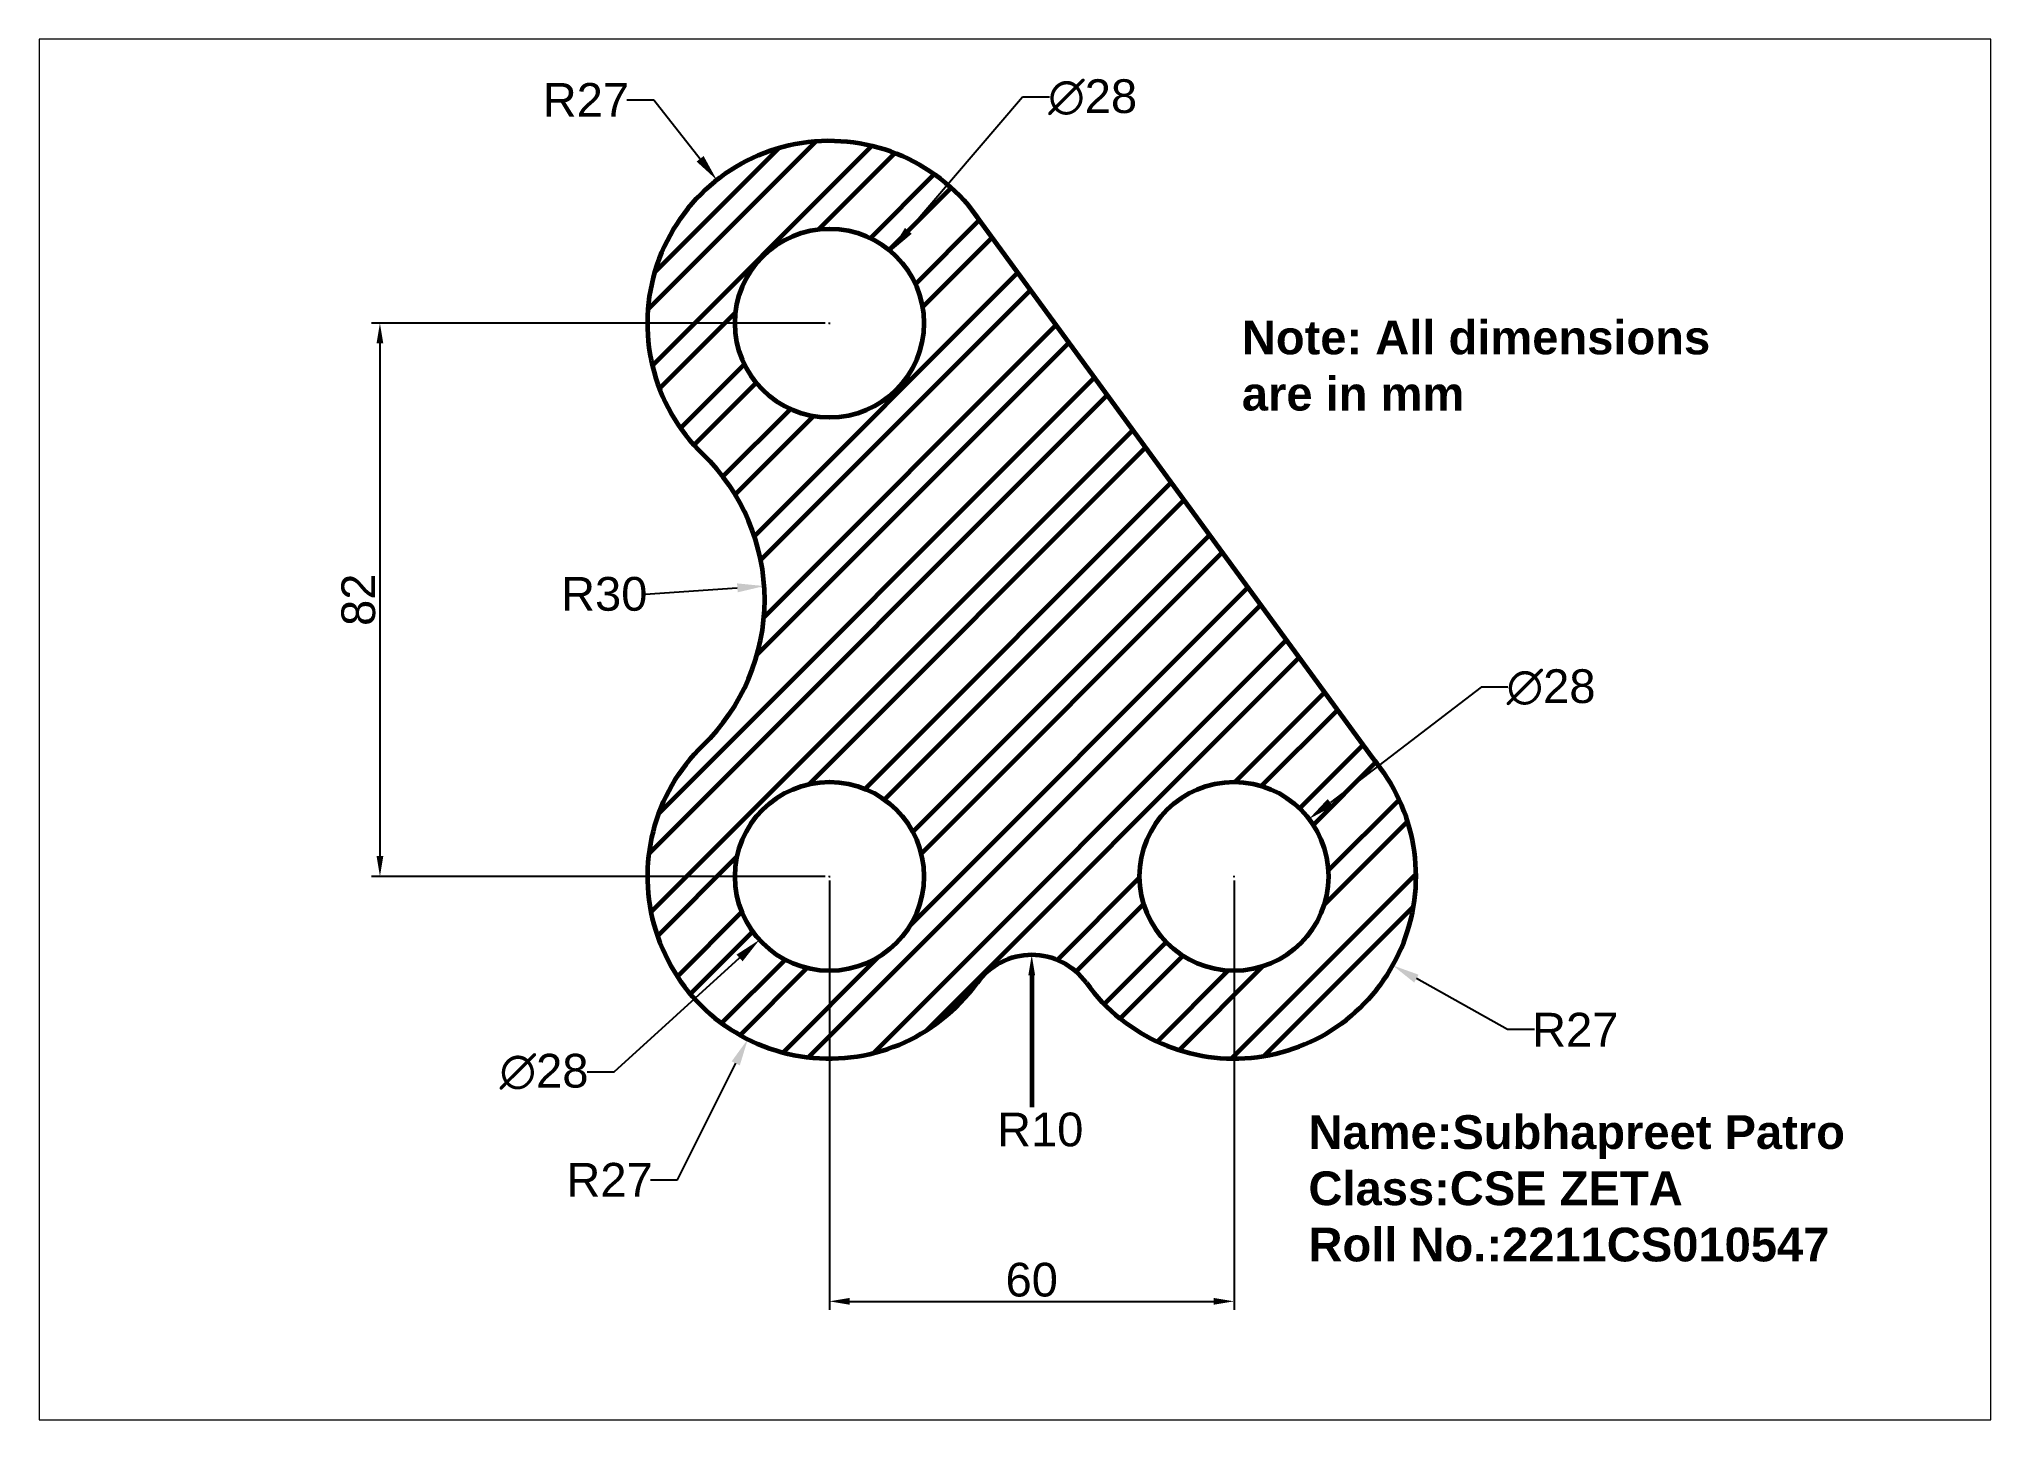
# Paper-space layout 'Layout1' of a CAD drawing. Header units: millimetres. Extents: x 30 to 267, y 21 to 189.
# The model-space entities are those that its viewports show. They can reach past a viewport. Long polylines and large blocks are cut down to what shows.
import ezdxf

# ---------------------------------------------------------------- set-up
doc = ezdxf.new("R2010")
doc.units = ezdxf.units.MM
doc.styles.get("Standard").update_dxf_attribs({"font": 'arial.ttf'})
doc.dimstyles.new('ISO-25', dxfattribs={"dimtxt": 5, "dimasz": 3, "dimexe": 1.25, "dimexo": 0.625, "dimtad": 1, "dimdec": 0, "dimtxsty": 'Standard', "dimcen": 2.5, "dimclrd": 256, "dimadec": 0, "dimazin": 0, "dimtfac": 1, "dimtdec": 0, "dimtmove": 0, "dimatfit": 3, "dimfxl": 1, "dimtfillclr": 1, "dimarcsym": 1})
doc.dimstyles.get("Standard").update_dxf_attribs({"dimtxt": 5, "dimasz": 4, "dimexe": 0.18, "dimexo": 0.0625, "dimgap": 0.09, "dimtad": 0, "dimtih": 1, "dimtoh": 1, "dimdec": 0, "dimzin": 0, "dimdsep": 46, "dimtxsty": 'Standard', "dimcen": 0.09, "dimadec": 0, "dimazin": 0, "dimtfac": 1, "dimtdec": 0, "dimtofl": 0, "dimtmove": 0, "dimatfit": 3, "dimfxl": 1, "dimtolj": 1, "dimtzin": 0, "dimarcsym": 0})

# ---------------------------------------------------------------- blocks, each defined once
blk = doc.blocks.new('*D0')
at = {"color": 0, "lineweight": -2, "transparency": 16777216}
for p, q in [((1499934.95, 368619.41), (1499934.95, 368555.79)), ((1499994.95, 368619.41), (1499994.95, 368555.79))]:
    blk.add_line(p, q, dxfattribs=at)
at = {"lineweight": -2, "transparency": 16777216}
blk.add_line((1499937.95, 368557.04), (1499991.95, 368557.04), dxfattribs=at)
at = {"lineweight": 40, "transparency": 16777216}
for points in [[(1499937.95, 368557.54), (1499937.95, 368556.54), (1499934.95, 368557.04)], [(1499991.95, 368557.54), (1499991.95, 368556.54), (1499994.95, 368557.04)]]:
    blk.add_solid(points, dxfattribs=at)
at = {"layer": 'Defpoints', "color": 0, "lineweight": 40, "transparency": 16777216}
for p in [(1499934.95, 368620.03), (1499994.95, 368620.03), (1499994.95, 368557.04)]:
    blk.add_point(p, dxfattribs=at)
at = {"color": 0, "lineweight": 60, "transparency": 16777216, "insert": (1499964.95, 368560.22), "char_height": 5, "attachment_point": 5}
blk.add_mtext('60', dxfattribs=at)
blk = doc.blocks.new('*D1')
at = {"color": 0, "lineweight": -2, "transparency": 16777216}
for p, q in [((1499934.33, 368702.03), (1499867.04, 368702.03)), ((1499934.33, 368620.03), (1499867.04, 368620.03))]:
    blk.add_line(p, q, dxfattribs=at)
at = {"lineweight": -2, "transparency": 16777216}
blk.add_line((1499868.29, 368699.03), (1499868.29, 368623.03), dxfattribs=at)
at = {"lineweight": 40, "transparency": 16777216}
for points in [[(1499867.79, 368699.03), (1499868.79, 368699.03), (1499868.29, 368702.03)], [(1499867.79, 368623.03), (1499868.79, 368623.03), (1499868.29, 368620.03)]]:
    blk.add_solid(points, dxfattribs=at)
at = {"layer": 'Defpoints', "color": 0, "lineweight": 40, "transparency": 16777216}
for p in [(1499934.95, 368702.03), (1499868.29, 368620.03), (1499934.95, 368620.03)]:
    blk.add_point(p, dxfattribs=at)
at = {"color": 0, "lineweight": 60, "transparency": 16777216, "insert": (1499865.11, 368661.03), "char_height": 5, "attachment_point": 5, "rotation": 90}
blk.add_mtext('82', dxfattribs=at)
blk = doc.blocks.new('*D2')
at = {"color": 0, "lineweight": -2, "transparency": 16777216}
blk.add_line((1499907.6, 368661.87), (1499921.29, 368662.79), dxfattribs=at)
at = {"color": 0, "lineweight": 40, "transparency": 16777216}
blk.add_solid([(1499921.25, 368663.46), (1499921.34, 368662.13), (1499925.28, 368663.06)], dxfattribs=at)
at = {"layer": 'Defpoints', "color": 0, "lineweight": 40, "transparency": 16777216}
for p in [(1499925.28, 368663.06), (1499895.35, 368661.03)]:
    blk.add_point(p, dxfattribs=at)
at = {"color": 0, "lineweight": 60, "transparency": 16777216, "insert": (1499901.55, 368661.87), "char_height": 5, "attachment_point": 5}
blk.add_mtext('\\A1;R30', dxfattribs=at)
blk = doc.blocks.new('*D70')
at = {"color": 0, "lineweight": -2, "transparency": 16777216}
for p, q in [((1499963.59, 368735.51), (1499946.65, 368715.71)), ((1499967.59, 368735.51), (1499963.59, 368735.51)), ((1499934.86, 368702.03), (1499935.04, 368702.03)), ((1499934.95, 368701.94), (1499934.95, 368702.12))]:
    blk.add_line(p, q, dxfattribs=at)
at = {"color": 0, "lineweight": 53, "transparency": 16777216}
blk.add_solid([(1499946.15, 368716.15), (1499947.16, 368715.28), (1499944.05, 368712.67)], dxfattribs=at)
at = {"layer": 'Defpoints', "color": 0, "lineweight": 53, "transparency": 16777216}
for p in [(1499944.05, 368712.67), (1499925.85, 368691.4)]:
    blk.add_point(p, dxfattribs=at)
at = {"color": 0, "lineweight": 53, "transparency": 16777216, "insert": (1499973.99, 368735.51), "char_height": 5, "attachment_point": 5}
blk.add_mtext('\\A1;∅28', dxfattribs=at)
blk = doc.blocks.new('*D71')
at = {"color": 0, "lineweight": -2, "transparency": 16777216}
for p, q in [((1500031.58, 368648.06), (1500009.25, 368630.97)), ((1500035.58, 368648.06), (1500031.58, 368648.06)), ((1499994.86, 368620.03), (1499995.04, 368620.03)), ((1499994.95, 368619.94), (1499994.95, 368620.12))]:
    blk.add_line(p, q, dxfattribs=at)
at = {"color": 0, "lineweight": 53, "transparency": 16777216}
blk.add_solid([(1500008.84, 368631.5), (1500009.65, 368630.44), (1500006.07, 368628.54)], dxfattribs=at)
at = {"layer": 'Defpoints', "color": 0, "lineweight": 53, "transparency": 16777216}
for p in [(1500006.07, 368628.54), (1499983.83, 368611.53)]:
    blk.add_point(p, dxfattribs=at)
at = {"color": 0, "lineweight": 53, "transparency": 16777216, "insert": (1500041.97, 368648.06), "char_height": 5, "attachment_point": 5}
blk.add_mtext('\\A1;∅28', dxfattribs=at)
blk = doc.blocks.new('*D72')
at = {"color": 0, "lineweight": -2, "transparency": 16777216}
for p, q in [((1499934.86, 368620.03), (1499935.04, 368620.03)), ((1499934.95, 368619.94), (1499934.95, 368620.12)), ((1499903.03, 368591.06), (1499921.62, 368607.94)), ((1499899.03, 368591.06), (1499903.03, 368591.06))]:
    blk.add_line(p, q, dxfattribs=at)
at = {"color": 0, "lineweight": 53, "transparency": 16777216}
blk.add_solid([(1499921.17, 368608.43), (1499922.07, 368607.44), (1499924.58, 368610.63)], dxfattribs=at)
at = {"layer": 'Defpoints', "color": 0, "lineweight": 53, "transparency": 16777216}
for p in [(1499945.32, 368629.44), (1499924.58, 368610.63)]:
    blk.add_point(p, dxfattribs=at)
at = {"color": 0, "lineweight": 53, "transparency": 16777216, "insert": (1499892.63, 368591.06), "char_height": 5, "attachment_point": 5}
blk.add_mtext('\\A1;∅28', dxfattribs=at)
blk = doc.blocks.new('*D73')
at = {"color": 0, "lineweight": -2, "transparency": 16777216}
for p, q in [((1499934.86, 368620.03), (1499935.04, 368620.03)), ((1499934.95, 368619.94), (1499934.95, 368620.12)), ((1499912.41, 368575.06), (1499921.06, 368592.32)), ((1499908.41, 368575.06), (1499912.41, 368575.06))]:
    blk.add_line(p, q, dxfattribs=at)
at = {"color": 0, "lineweight": 53, "transparency": 16777216}
blk.add_solid([(1499920.46, 368592.62), (1499921.66, 368592.02), (1499922.85, 368595.9)], dxfattribs=at)
at = {"layer": 'Defpoints', "color": 0, "lineweight": 53, "transparency": 16777216}
for p in [(1499934.95, 368620.03), (1499922.85, 368595.9)]:
    blk.add_point(p, dxfattribs=at)
at = {"color": 0, "lineweight": 53, "transparency": 16777216, "insert": (1499902.34, 368575.06), "char_height": 5, "attachment_point": 5}
blk.add_mtext('\\A1;R27', dxfattribs=at)
blk = doc.blocks.new('*D74')
at = {"color": 0, "lineweight": -2, "transparency": 16777216}
for p, q in [((1499904.89, 368735.12), (1499908.89, 368735.12)), ((1499908.89, 368735.12), (1499915.77, 368726.39)), ((1499934.86, 368702.03), (1499935.04, 368702.03)), ((1499934.95, 368701.94), (1499934.95, 368702.12))]:
    blk.add_line(p, q, dxfattribs=at)
at = {"color": 0, "lineweight": 53, "transparency": 16777216}
blk.add_solid([(1499916.29, 368726.8), (1499915.25, 368725.98), (1499918.25, 368723.25)], dxfattribs=at)
at = {"layer": 'Defpoints', "color": 0, "lineweight": 53, "transparency": 16777216}
for p in [(1499918.25, 368723.25), (1499934.95, 368702.03)]:
    blk.add_point(p, dxfattribs=at)
at = {"color": 0, "lineweight": 53, "transparency": 16777216, "insert": (1499898.83, 368735.12), "char_height": 5, "attachment_point": 5}
blk.add_mtext('\\A1;R27', dxfattribs=at)
blk = doc.blocks.new('*D75')
at = {"color": 0, "lineweight": -2, "transparency": 16777216}
for p, q in [((1499994.86, 368620.03), (1499995.04, 368620.03)), ((1499994.95, 368619.94), (1499994.95, 368620.12)), ((1500035.49, 368597.31), (1500021.99, 368604.87)), ((1500039.49, 368597.31), (1500035.49, 368597.31))]:
    blk.add_line(p, q, dxfattribs=at)
at = {"color": 0, "lineweight": 53, "transparency": 16777216}
blk.add_solid([(1500022.32, 368605.46), (1500021.67, 368604.29), (1500018.5, 368606.83)], dxfattribs=at)
at = {"layer": 'Defpoints', "color": 0, "lineweight": 53, "transparency": 16777216}
for p in [(1499994.95, 368620.03), (1500018.5, 368606.83)]:
    blk.add_point(p, dxfattribs=at)
at = {"color": 0, "lineweight": 53, "transparency": 16777216, "insert": (1500045.55, 368597.31), "char_height": 5, "attachment_point": 5}
blk.add_mtext('\\A1;R27', dxfattribs=at)

msp = doc.modelspace()

# ---------------------------------------------------------------- hatches: boundary and pattern name
at = {"lineweight": 60}
h = msp.add_hatch(dxfattribs=at)
h.set_pattern_fill('ANSI32', color=1)
h.set_pattern_definition([(45, (34.646, -29.717), (-6.73519209, 6.73519209), []), (45, (39.136, -29.717), (-6.73519209, 6.73519209), [])])
h.paths.add_polyline_path([(1499916.19, 368639.46, 1.092952), (1499956.84, 368604.23, -0.511453), (1499973.06, 368604.23, 1.04044), (1500015.52, 368637.52), (1499955.52, 368719.52, 1.05038), (1499916.19, 368682.61, -0.42444)])
h.paths.add_polyline_path([(1499948.95, 368620.03, -1), (1499920.95, 368620.03, -1)], flags=16)
h.paths.add_polyline_path([(1499920.95, 368702.03, -1), (1499948.95, 368702.03, -1)], flags=16)
h.paths.add_polyline_path([(1500008.95, 368620.03, -1), (1499980.95, 368620.03, -1)], flags=16)

# ---------------------------------------------------------------- linework, layer by layer
msp.add_line((1499955.52, 368719.52), (1500015.52, 368637.52), dxfattribs=at)
for centre in [(1499934.95, 368702.03), (1499934.95, 368620.03), (1499994.95, 368620.03)]:
    msp.add_circle(centre, 14, dxfattribs=at)
for centre, radius, start, end in [((1499934.95, 368702.03), 27, 32.02, 225.9966), ((1499895.35, 368661.03), 30, 314.0034, 45.9966), ((1499934.95, 368620.03), 27, 134.0034, 324.1752), ((1499994.95, 368620.03), 27, 215.8248, 40.3664), ((1499964.95, 368598.38), 10, 35.8248, 144.1752)]:
    msp.add_arc(centre, radius, start, end, dxfattribs=at)
at = {"linetype": 'ByBlock', "lineweight": 60, "start_tangent": (0, -1)}
msp.add_spline([(1499964.95, 368605.38), (1499964.95, 368585.83)], degree=3, dxfattribs=at)
at = {"lineweight": 60}
msp.add_solid([(1499964.45, 368605.38), (1499964.95, 368608.38), (1499965.45, 368605.38)], dxfattribs=at)

# ---------------------------------------------------------------- texts
at = {"lineweight": 53, "insert": (1499996.11, 368702.41), "char_height": 5, "attachment_point": 1}
msp.add_mtext_dynamic_manual_height_columns('{\\fArial|b1|i0|c0|p34;Note: All dimensions are in mm}', width=80.1548, gutter_width=25, heights=[0], dxfattribs=at)
at = {"lineweight": 60, "char_height": 5, "attachment_point": 1}
for s, width, insert in [('R10', 15.3278, (1499959.8, 368585.02)), ('{\\fArial|b1|i0|c0|p34;Name:Subhapreet Patro\\PClass:CSE ZETA\\PRoll No.:2211CS010547}', 80.4145, (1500005.99, 368584.63))]:
    msp.add_mtext_dynamic_manual_height_columns(s, width=width, gutter_width=25, heights=[0], dxfattribs=dict(at, insert=insert))

# ---------------------------------------------------------------- dimensions: what is measured, and where the dimension line sits
at = {"lineweight": 53}
for center, mpoint, picture, middle in [((1499934.95, 368702.03), (1499918.25, 368723.25), '*D74', (1499898.83, 368735.12)), ((1499934.95, 368620.03), (1499922.85, 368595.9), '*D73', (1499902.34, 368575.06)), ((1499994.95, 368620.03), (1500018.5, 368606.83), '*D75', (1500045.55, 368597.31))]:
    dim = msp.add_radius_dim(center=center, mpoint=mpoint, dimstyle='Standard', dxfattribs=at)
    dim.commit()
    dim.dimension.update_dxf_attribs({"geometry": picture, "text_midpoint": middle, "dimtype": 164})
for p1, p2, picture, middle in [((1499925.85, 368691.4), (1499944.05, 368712.67), '*D70', (1499973.99, 368735.51)), ((1499983.83, 368611.53), (1500006.07, 368628.54), '*D71', (1500041.97, 368648.06)), ((1499945.32, 368629.44), (1499924.58, 368610.63), '*D72', (1499892.63, 368591.06))]:
    dim = msp.add_diameter_dim_2p(p1=p1, p2=p2, dimstyle='Standard', dxfattribs=at)
    dim.commit()
    dim.dimension.update_dxf_attribs({"geometry": picture, "text_midpoint": middle, "dimtype": 163})
at = {"lineweight": 60}
dim = msp.add_aligned_dim(p1=(1499934.95, 368702.03), p2=(1499934.95, 368620.03), distance=-66.66, dimstyle='ISO-25', dxfattribs=at)
dim.commit()
dim.dimension.update_dxf_attribs({"geometry": '*D1', "text_midpoint": (1499865.11, 368661.03)})
dim = msp.add_radius_dim(center=(1499895.35, 368661.03), mpoint=(1499925.28, 368663.06), dimstyle='Standard', dxfattribs=at)
dim.commit()
dim.dimension.update_dxf_attribs({"geometry": '*D2', "text_midpoint": (1499907.6, 368661.87), "dimtype": 164})
dim = msp.add_linear_dim(base=(1499994.95, 368557.04), p1=(1499934.95, 368620.03), p2=(1499994.95, 368620.03), dimstyle='ISO-25', dxfattribs=at)
dim.commit()
dim.dimension.update_dxf_attribs({"geometry": '*D0', "text_midpoint": (1499964.95, 368560.22)})

psp = doc.layouts.get("Layout1")

# ---------------------------------------------------------------- viewports
at = {"layer": '0'}
psp.add_viewport(center=(148.5, 105), size=(237.6, 168), view_center_point=(1499962.47, 368641.8), view_height=204.6771, dxfattribs=at)

doc.saveas('drawing.dxf')
